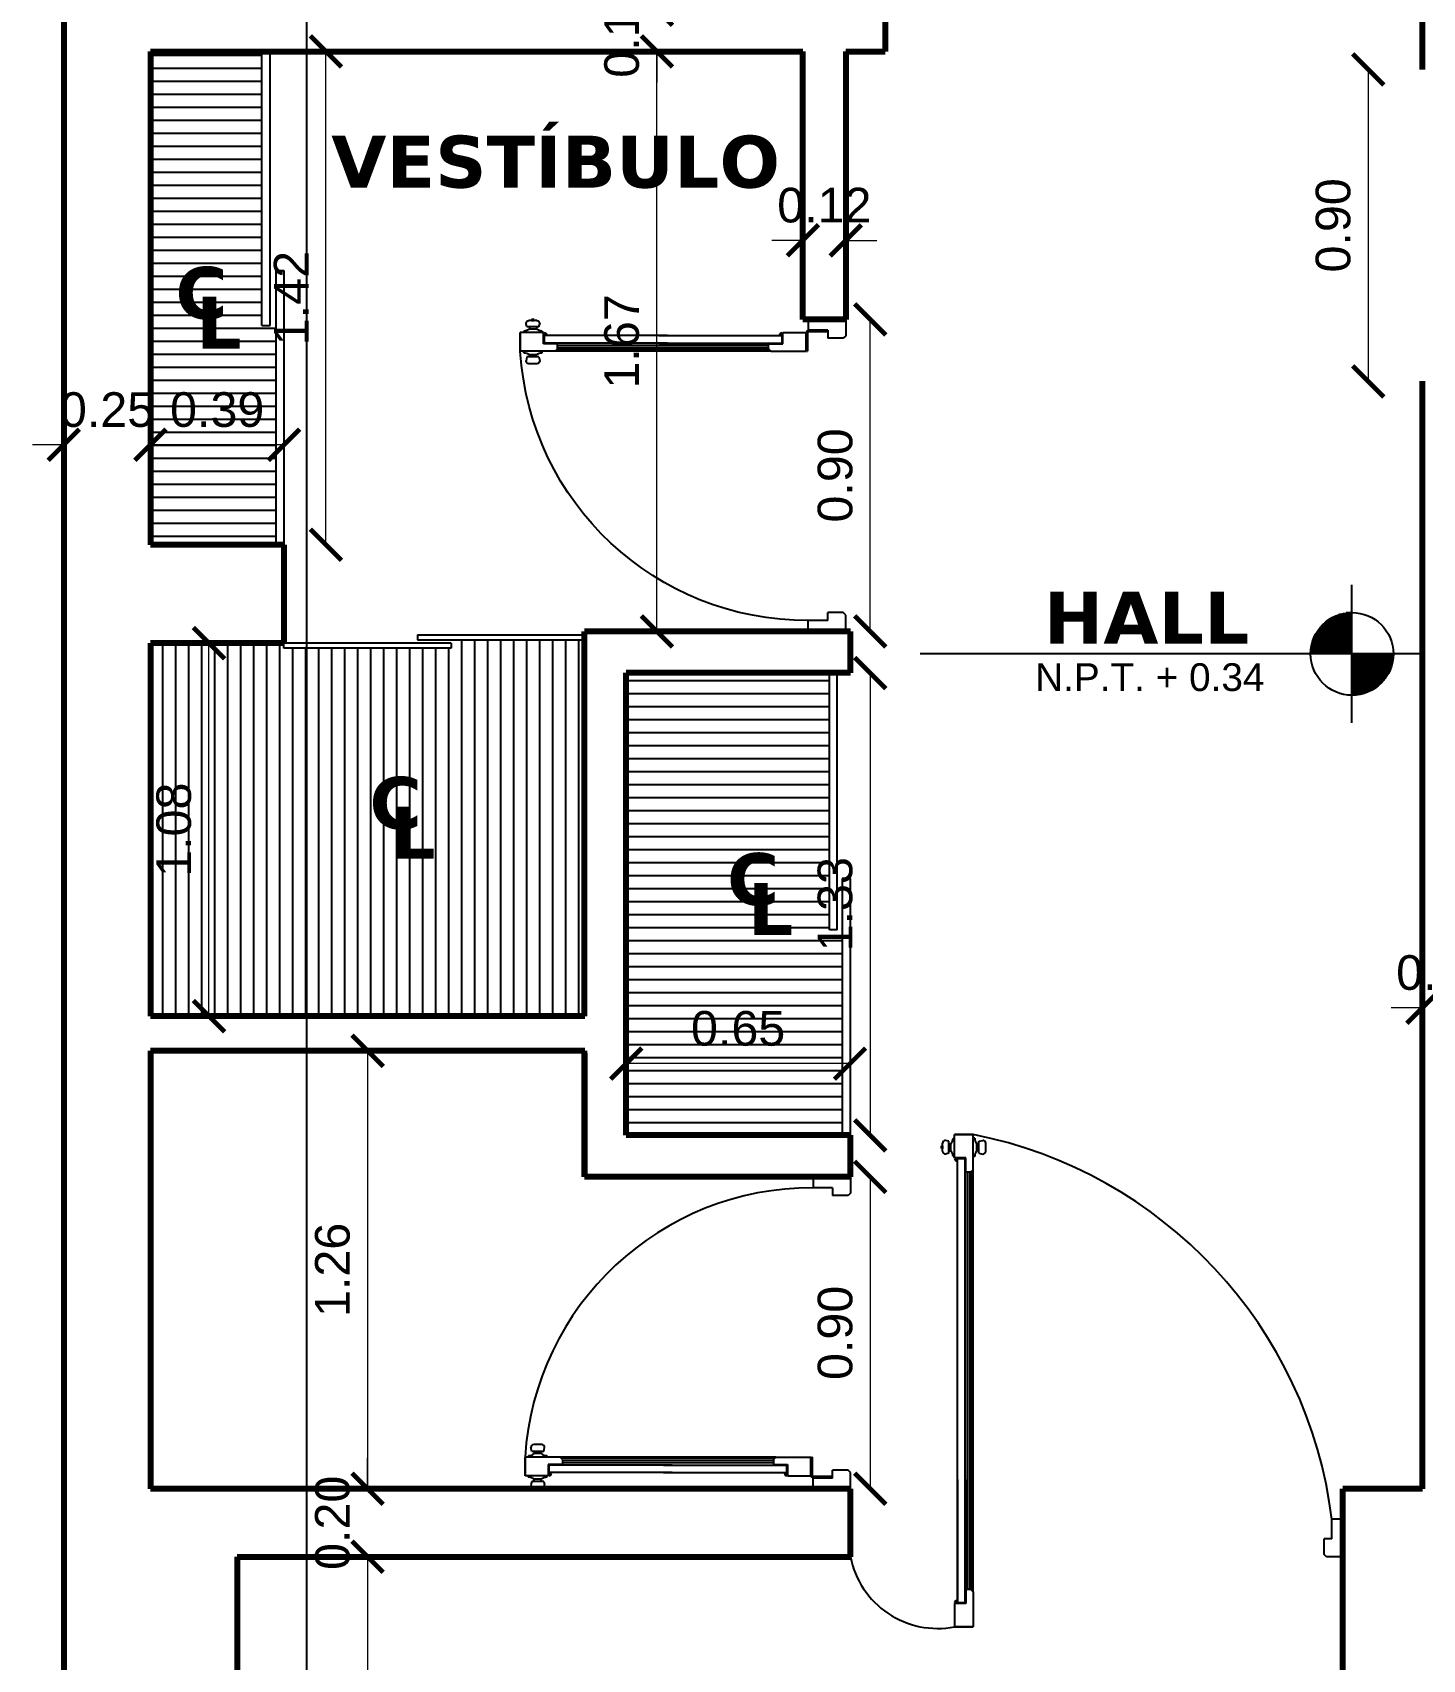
# Model space of a CAD drawing. Header units: inches. Extents: x 20.7 to 104.8, y 84.5 to 143.9.
# Drawn here: x 26.848 to 30.857, y 109.745 to 114.438 of the extents above; entities that cross this region are included whole.
import ezdxf

# ---------------------------------------------------------------- set-up
doc = ezdxf.new("R2010")
doc.units = ezdxf.units.IN
doc.header["$MEASUREMENT"] = 0
doc.linetypes.add('CONTINUA', pattern=[0])
for name, color, linetype in [('Baño', 2, 'Continuous'), ('Closet', 86, 'Continuous'), ('Cotas', 60, 'Continuous'), ('Linea de corte', 30, 'Continuous'), ('Niveles', 86, 'Continuous'), ('Puerta corrediza', 2, 'Continuous'), ('Puertas', 1, 'Continuous'), ('Texto', 98, 'Continuous')]:
    doc.layers.add(name, color=color, linetype=linetype)
doc.layers.add('Paredes', color=5, linetype='Continuous', lineweight=80)
doc.styles.get("Standard").update_dxf_attribs({"font": 'arial.ttf'})
doc.styles.add('style1', font='arial.ttf')
doc.dimstyles.new('Cotas', dxfattribs={"dimtxt": 0.1, "dimasz": 0.09, "dimexe": 0.2, "dimexo": 0.4, "dimgap": 0.05, "dimtad": 1, "dimzin": 0, "dimdsep": 46, "dimtxsty": 'Standard', "dimblk": 'ARCHTICK', "dimcen": 0.09, "dimse1": 1, "dimse2": 1, "dimclrd": 60, "dimclre": 256, "dimadec": 0, "dimazin": 0, "dimtfac": 1, "dimtix": 1, "dimtofl": 0, "dimtmove": 1, "dimatfit": 3, "dimfxl": 0, "dimtolj": 1, "dimtzin": 0, "dimlwd": 9, "dimarcsym": 0})

# ---------------------------------------------------------------- blocks, each defined once
blk = doc.blocks.new('letras')
at = {"layer": 'Texto', "char_height": 0.15, "attachment_point": 1}
for s, insert in [('{\\fVerdana|b1|i0|c0|p34;C}', (151.8318, 33.2662)), ('{\\fVerdana|b1|i0|c0|p34;L}', (151.892, 33.1799))]:
    blk.add_mtext(s, dxfattribs=dict(at, insert=insert))
blk = doc.blocks.new('ppuerta closet')
at = {"layer": 'Puerta corrediza'}
for p, q in [((149.0561, 30.1298), (149.0561, 30.1598)), ((150.0527, 30.1598), (149.0561, 30.1598)), ((149.8527, 30.2098), (150.8493, 30.2098)), ((149.8527, 30.1798), (149.8527, 30.2098)), ((149.8527, 30.1798), (150.8493, 30.1798)), ((150.0527, 30.1298), (150.0527, 30.1598)), ((150.8493, 30.2098), (150.8493, 30.1798)), ((150.0527, 30.1298), (149.0561, 30.1298))]:
    blk.add_line(p, q, dxfattribs=at)
blk = doc.blocks.new('puerta A')
at = {"layer": 'Puertas'}
for p, q in [((62.1946, 30.5494), (62.0866, 30.5494)), ((62.0866, 30.5494), (62.0866, 30.5181)), ((62.1428, 30.5181), (62.0866, 30.5181)), ((62.1428, 30.5181), (62.0866, 30.5181)), ((62.1428, 30.5181), (62.1428, 30.4954)), ((62.1428, 30.5181), (62.1428, 30.4954)), ((62.1946, 30.5494), (62.1946, 30.5022)), ((62.1946, 30.5494), (62.1946, 30.5022)), ((62.1877, 30.4954), (62.1428, 30.4954)), ((62.1877, 30.4954), (62.1428, 30.4954)), ((62.1946, 30.5022), (62.1877, 30.4954)), ((62.1946, 30.5022), (62.1877, 30.4954)), ((60.9767, 29.4834), (60.9767, 29.4294)), ((60.9767, 29.4294), (60.9767, 29.4834)), ((61.0779, 29.4834), (60.9767, 29.4834)), ((60.9767, 29.4834), (60.9767, 29.4294)), ((60.9767, 29.4294), (60.9767, 29.4834)), ((61.0779, 29.4834), (60.9767, 29.4834)), ((60.987, 29.4878), (60.987, 29.4834)), ((60.987, 29.4878), (60.987, 29.4834)), ((60.996, 29.4996), (60.9938, 29.5108)), ((60.996, 29.4996), (60.9938, 29.5108)), ((61.0306, 29.4996), (60.996, 29.4996)), ((61.0306, 29.4996), (60.996, 29.4996)), ((61.0247, 29.5196), (61.0019, 29.5196)), ((61.0247, 29.5196), (61.0019, 29.5196)), ((61.0031, 29.4996), (61.0031, 29.4936)), ((61.0031, 29.4996), (61.0031, 29.4936)), ((61.0235, 29.4936), (61.0031, 29.4936)), ((61.0235, 29.4936), (61.0031, 29.4936)), ((61.0235, 29.4996), (61.0235, 29.4936)), ((61.0235, 29.4996), (61.0235, 29.4936)), ((61.0306, 29.4996), (61.0328, 29.5108)), ((61.0306, 29.4996), (61.0328, 29.5108)), ((61.0396, 29.4878), (61.0396, 29.4834)), ((61.0396, 29.4878), (61.0396, 29.4834)), ((61.0847, 29.4766), (61.0779, 29.4834)), ((61.7, 29.4834), (61.0779, 29.4834)), ((61.0847, 29.4766), (61.0779, 29.4834)), ((62.2956, 29.4834), (61.0779, 29.4834)), ((62.2938, 29.4817), (61.0796, 29.4817)), ((62.2938, 29.4817), (61.0796, 29.4817)), ((62.2919, 29.4798), (61.0815, 29.4798)), ((62.2919, 29.4798), (61.0815, 29.4798)), ((62.2887, 29.4766), (62.2956, 29.4834)), ((62.2887, 29.4766), (62.2956, 29.4834)), ((62.2956, 29.4834), (62.3967, 29.4834)), ((62.2956, 29.4834), (62.3967, 29.4834)), ((62.3967, 29.4834), (62.3967, 29.4294)), ((62.3967, 29.4294), (62.3967, 29.4834)), ((62.3967, 29.4834), (62.3967, 29.4294)), ((62.3967, 29.4294), (62.3967, 29.4834)), ((61.0847, 29.4622), (61.0436, 29.4622)), ((61.0436, 29.4622), (61.0436, 29.4294)), ((61.0847, 29.4622), (61.0436, 29.4622)), ((61.0436, 29.4622), (61.0436, 29.4294)), ((61.0847, 29.4601), (61.0457, 29.4601)), ((61.0457, 29.4385), (61.0457, 29.4601)), ((61.0457, 29.4601), (61.0457, 29.4385)), ((61.0847, 29.4601), (61.0457, 29.4601)), ((61.0457, 29.4385), (61.0457, 29.4601)), ((61.0457, 29.4601), (61.0457, 29.4385)), ((62.3277, 29.4385), (61.0457, 29.4385)), ((62.3277, 29.4385), (61.0457, 29.4385)), ((62.3277, 29.4385), (61.0457, 29.4385)), ((62.3277, 29.4385), (61.0457, 29.4385)), ((61.0526, 29.4363), (61.0457, 29.4363)), ((61.0457, 29.4363), (61.0457, 29.4294)), ((61.0526, 29.4363), (61.0457, 29.4363)), ((61.0457, 29.4363), (61.0457, 29.4294)), ((61.0847, 29.4766), (61.0847, 29.4622)), ((61.0847, 29.4766), (61.0847, 29.4622)), ((62.2887, 29.4734), (61.0847, 29.4734)), ((62.2887, 29.4734), (61.0847, 29.4734)), ((62.2887, 29.4671), (61.0847, 29.4671)), ((62.2887, 29.4671), (61.0847, 29.4671)), ((61.0847, 29.4601), (61.0856, 29.4592)), ((61.0847, 29.4601), (61.0856, 29.4592)), ((61.0864, 29.4601), (61.0856, 29.4592)), ((61.0864, 29.4601), (61.0856, 29.4592)), ((62.3299, 29.4601), (61.0864, 29.4601)), ((62.3299, 29.4601), (61.0864, 29.4601)), ((62.3299, 29.4601), (61.0864, 29.4601)), ((62.3299, 29.4601), (61.0864, 29.4601)), ((61.9718, 29.4601), (62.287, 29.4601)), ((61.9718, 29.4601), (62.287, 29.4601)), ((61.9718, 29.4385), (62.3277, 29.4385)), ((61.9718, 29.4385), (62.3277, 29.4385)), ((61.9972, 29.4601), (62.287, 29.4601)), ((61.9972, 29.4601), (62.287, 29.4601)), ((61.9972, 29.4385), (62.3277, 29.4385)), ((61.9972, 29.4385), (62.3277, 29.4385)), ((62.287, 29.4601), (62.2879, 29.4592)), ((62.287, 29.4601), (62.2879, 29.4592)), ((62.2887, 29.4601), (62.2879, 29.4592)), ((62.2887, 29.4601), (62.2879, 29.4592)), ((62.2887, 29.4766), (62.2887, 29.4622)), ((62.2887, 29.4766), (62.2887, 29.4622)), ((62.2887, 29.4622), (62.3299, 29.4622)), ((62.2887, 29.4622), (62.3299, 29.4622)), ((62.2887, 29.4601), (62.3277, 29.4601)), ((62.2887, 29.4601), (62.3277, 29.4601)), ((62.3208, 29.4363), (62.3277, 29.4363)), ((62.3208, 29.4363), (62.3277, 29.4363)), ((62.3277, 29.4385), (62.3277, 29.4601)), ((62.3277, 29.4601), (62.3277, 29.4385)), ((62.3277, 29.4385), (62.3277, 29.4601)), ((62.3277, 29.4601), (62.3277, 29.4385)), ((62.3277, 29.4363), (62.3277, 29.4294)), ((62.3277, 29.4363), (62.3277, 29.4294)), ((62.3299, 29.4622), (62.3299, 29.4294)), ((62.3299, 29.4622), (62.3299, 29.4294)), ((61.0436, 29.4294), (60.9767, 29.4294)), ((61.0436, 29.4294), (60.9767, 29.4294)), ((60.987, 29.4251), (60.987, 29.4294)), ((60.987, 29.4251), (60.987, 29.4294)), ((60.996, 29.4132), (60.9938, 29.4039)), ((60.996, 29.4132), (60.9938, 29.4039)), ((61.0306, 29.4132), (60.996, 29.4132)), ((61.0306, 29.4132), (60.996, 29.4132)), ((61.0247, 29.3951), (61.0019, 29.3951)), ((61.0247, 29.3951), (61.0019, 29.3951)), ((61.0235, 29.4193), (61.0031, 29.4193)), ((61.0031, 29.4132), (61.0031, 29.4193)), ((61.0235, 29.4193), (61.0031, 29.4193)), ((61.0031, 29.4132), (61.0031, 29.4193)), ((61.0096, 29.3951), (61.017, 29.3951)), ((61.0096, 29.3922), (61.0096, 29.3951)), ((61.0096, 29.3951), (61.017, 29.3951)), ((61.0096, 29.3922), (61.0096, 29.3951)), ((61.017, 29.3922), (61.0096, 29.3922)), ((61.017, 29.3951), (61.017, 29.3922)), ((61.017, 29.3951), (61.017, 29.3922)), ((61.0235, 29.4132), (61.0235, 29.4193)), ((61.0235, 29.4132), (61.0235, 29.4193)), ((61.0306, 29.4132), (61.0328, 29.4039)), ((61.0306, 29.4132), (61.0328, 29.4039)), ((61.0396, 29.4251), (61.0396, 29.4294)), ((61.0396, 29.4251), (61.0396, 29.4294)), ((62.3299, 29.4294), (62.3967, 29.4294)), ((62.3299, 29.4294), (62.3967, 29.4294))]:
    blk.add_line(p, q, dxfattribs=at)
for centre, radius, start, end in [((62.2459, 29.2346), 1.2933, 97.0734, 168.9048), ((62.1458, 29.3804), 0.2557, 281.0095, 11.0563)]:
    blk.add_arc(centre, radius, start, end, dxfattribs=at)
for centre, major_axis, start_param, end_param in [((60.9869, 29.5135), (0.0182, 0.0182), 3.92874, 4.610566), ((60.9869, 29.5135), (0.0182, 0.0182), 3.92874, 4.610566), ((61.0019, 29.5115), (0.00575, 0.00575), 0.785398, 2.437801), ((61.0019, 29.5115), (0.00575, 0.00575), 0.785398, 2.437801), ((61.0397, 29.5135), (-0.0182, 0.0182), 1.672619, 2.354446), ((61.0397, 29.5135), (-0.0182, 0.0182), 1.672619, 2.354446), ((61.0247, 29.5115), (-0.00575, 0.00575), 3.845384, 5.497787), ((61.0247, 29.5115), (-0.00575, 0.00575), 3.845384, 5.497787), ((61.0457, 29.4363), (-0.00485, 0.00485), 2.356194, 3.926991), ((61.0457, 29.4363), (-0.00485, 0.00485), 2.356194, 3.926991), ((62.3277, 29.4363), (0.00485, 0.00485), 2.356194, 3.926991), ((62.3277, 29.4363), (0.00485, 0.00485), 2.356194, 3.926991), ((60.9869, 29.3994), (-0.0182, 0.0182), -1.468973, -0.787147), ((60.9869, 29.3994), (-0.0182, 0.0182), -1.468973, -0.787147), ((61.0019, 29.4033), (-0.00575, 0.00575), 0.703791, 2.356194), ((61.0019, 29.4033), (-0.00575, 0.00575), 0.703791, 2.356194), ((61.0397, 29.3994), (0.0182, 0.0182), 0.787147, 1.468973), ((61.0397, 29.3994), (0.0182, 0.0182), 0.787147, 1.468973), ((61.0247, 29.4033), (0.00575, 0.00575), 3.926991, 5.579394), ((61.0247, 29.4033), (0.00575, 0.00575), 3.926991, 5.579394)]:
    blk.add_ellipse(centre, major_axis=major_axis, ratio=1, start_param=start_param, end_param=end_param, dxfattribs=at)
blk = doc.blocks.new('Nivel2')
at = {"layer": 'Niveles'}
for p, q in [((46.512, 32.297), (46.512, 32.6947)), ((46.4235, 32.5759), (46.4235, 32.4959)), ((46.512, 32.5792), (46.4267, 32.5792)), ((46.4284, 32.581), (46.4284, 32.4959)), ((46.512, 32.5842), (46.4318, 32.5842)), ((46.4334, 32.5856), (46.4334, 32.4959)), ((46.512, 32.5892), (46.4377, 32.5892)), ((46.4384, 32.5898), (46.4384, 32.4959)), ((46.4434, 32.5935), (46.4434, 32.4959)), ((46.512, 32.5942), (46.4444, 32.5942)), ((46.4483, 32.5968), (46.4483, 32.4959)), ((46.512, 32.5991), (46.4522, 32.5991)), ((46.4533, 32.5997), (46.4533, 32.4959)), ((46.4583, 32.6024), (46.4583, 32.4959)), ((46.512, 32.6041), (46.4618, 32.6041)), ((46.4632, 32.6048), (46.4632, 32.4959)), ((46.4682, 32.6069), (46.4682, 32.4959)), ((46.4732, 32.6087), (46.4732, 32.4959)), ((46.512, 32.6091), (46.4743, 32.6091)), ((46.4782, 32.6103), (46.4782, 32.4959)), ((46.4831, 32.6116), (46.4831, 32.4959)), ((46.4881, 32.6128), (46.4881, 32.4959)), ((46.4931, 32.6137), (46.4931, 32.4959)), ((46.512, 32.614), (46.4955, 32.614)), ((46.498, 32.6144), (46.498, 32.4959)), ((46.503, 32.6148), (46.503, 32.4959)), ((46.508, 32.6151), (46.508, 32.4959)), ((46.512, 32.5295), (46.3975, 32.5295)), ((46.3986, 32.533), (46.3986, 32.4959)), ((46.512, 32.5345), (46.3991, 32.5345)), ((46.512, 32.5395), (46.4009, 32.5395)), ((46.512, 32.5444), (46.403, 32.5444)), ((46.4036, 32.5457), (46.4036, 32.4959)), ((46.512, 32.5494), (46.4054, 32.5494)), ((46.512, 32.5544), (46.408, 32.5544)), ((46.4086, 32.5553), (46.4086, 32.4959)), ((46.512, 32.5594), (46.411, 32.5594)), ((46.4135, 32.5632), (46.4135, 32.4959)), ((46.512, 32.5643), (46.4143, 32.5643)), ((46.512, 32.5693), (46.418, 32.5693)), ((46.4185, 32.57), (46.4185, 32.4959)), ((46.512, 32.5743), (46.4221, 32.5743)), ((46.7232, 32.4959), (45.2662, 32.4959)), ((46.512, 32.4997), (46.3928, 32.4997)), ((46.512, 32.5047), (46.393, 32.5047)), ((46.512, 32.5096), (46.3935, 32.5096)), ((46.3936, 32.5109), (46.3936, 32.4959)), ((46.512, 32.5146), (46.3942, 32.5146)), ((46.512, 32.5196), (46.3951, 32.5196)), ((46.512, 32.5246), (46.3962, 32.5246)), ((46.6313, 32.4947), (46.512, 32.4947)), ((46.6312, 32.4898), (46.512, 32.4898)), ((46.6308, 32.4848), (46.512, 32.4848)), ((46.513, 32.4959), (46.513, 32.3766)), ((46.5179, 32.4959), (46.5179, 32.3767)), ((46.5229, 32.4959), (46.5229, 32.3771)), ((46.5279, 32.4959), (46.5279, 32.3776)), ((46.5328, 32.4959), (46.5328, 32.3784)), ((46.5378, 32.4959), (46.5378, 32.3794)), ((46.5428, 32.4959), (46.5428, 32.3806)), ((46.5478, 32.4959), (46.5478, 32.382)), ((46.5527, 32.4959), (46.5527, 32.3837)), ((46.5577, 32.4959), (46.5577, 32.3857)), ((46.5627, 32.4959), (46.5627, 32.3878)), ((46.5676, 32.4959), (46.5676, 32.3903)), ((46.5726, 32.4959), (46.5726, 32.3931)), ((46.5776, 32.4959), (46.5776, 32.3962)), ((46.5826, 32.4959), (46.5826, 32.3996)), ((46.5875, 32.4959), (46.5875, 32.4035)), ((46.5925, 32.4959), (46.5925, 32.4078)), ((46.5975, 32.4959), (46.5975, 32.4126)), ((46.6024, 32.4959), (46.6024, 32.418)), ((46.6074, 32.4959), (46.6074, 32.4242)), ((46.6124, 32.4959), (46.6124, 32.4314)), ((46.6174, 32.4959), (46.6174, 32.4399)), ((46.6223, 32.4959), (46.6223, 32.4504)), ((46.6273, 32.4959), (46.6273, 32.4651)), ((46.6302, 32.4798), (46.512, 32.4798)), ((46.6295, 32.4748), (46.512, 32.4748)), ((46.6285, 32.4699), (46.512, 32.4699)), ((46.6272, 32.4649), (46.512, 32.4649)), ((46.6258, 32.4599), (46.512, 32.4599)), ((46.6241, 32.455), (46.512, 32.455)), ((46.6222, 32.45), (46.512, 32.45)), ((46.6199, 32.445), (46.512, 32.445)), ((46.6175, 32.44), (46.512, 32.44)), ((46.6147, 32.4351), (46.512, 32.4351)), ((46.6116, 32.4301), (46.512, 32.4301)), ((46.6081, 32.4251), (46.512, 32.4251)), ((46.6042, 32.4202), (46.512, 32.4202)), ((46.5999, 32.4152), (46.512, 32.4152)), ((46.5951, 32.4102), (46.512, 32.4102)), ((46.5896, 32.4052), (46.512, 32.4052)), ((46.5834, 32.4003), (46.512, 32.4003)), ((46.5762, 32.3953), (46.512, 32.3953)), ((46.5677, 32.3903), (46.512, 32.3903)), ((46.557, 32.3854), (46.512, 32.3854)), ((46.542, 32.3804), (46.512, 32.3804))]:
    blk.add_line(p, q, dxfattribs=at)
blk.add_circle((46.512, 32.4959), 0.1193, dxfattribs=at)
blk = doc.blocks.new('puerta2')
at = {"layer": 'Puertas'}
for p, q in [((150.3377, 38.7222), (150.3377, 38.6142)), ((150.3377, 38.7222), (150.3848, 38.7222)), ((150.3377, 38.7222), (150.3377, 38.6142)), ((150.3377, 38.7222), (150.3848, 38.7222)), ((150.3848, 38.7222), (150.3917, 38.7154)), ((150.3848, 38.7222), (150.3917, 38.7154)), ((150.3917, 38.7154), (150.3917, 38.6704)), ((150.3917, 38.7154), (150.3917, 38.6704)), ((151.1906, 38.7222), (151.1837, 38.7154)), ((151.1906, 38.7222), (151.1837, 38.7154)), ((151.1837, 38.7154), (151.1837, 38.6704)), ((151.1837, 38.7154), (151.1837, 38.6704)), ((151.2377, 38.7222), (151.1906, 38.7222)), ((151.2377, 38.7222), (151.1906, 38.7222)), ((151.2377, 38.7222), (151.2377, 38.6142)), ((151.2377, 38.7222), (151.2377, 38.6142)), ((150.369, 38.6704), (150.369, 38.6142)), ((150.369, 38.6704), (150.3917, 38.6704)), ((150.369, 38.6704), (150.369, 38.6142)), ((150.369, 38.6704), (150.3917, 38.6704)), ((150.3712, 38.6682), (150.3712, 38.6142)), ((150.3733, 38.6682), (150.3712, 38.6682)), ((150.3712, 38.6682), (150.3712, 38.6142)), ((150.3733, 38.6682), (150.3712, 38.6682)), ((150.3733, 38.6682), (150.3733, 38.6142)), ((150.3733, 38.6682), (150.3733, 38.6142)), ((151.2064, 38.6704), (151.1837, 38.6704)), ((151.2064, 38.6704), (151.1837, 38.6704)), ((151.2064, 38.6704), (151.2064, 38.6142)), ((151.2064, 38.6704), (151.2064, 38.6142)), ((150.3377, 38.6142), (150.369, 38.6142)), ((150.3377, 38.6142), (150.369, 38.6142)), ((150.3712, 38.6142), (150.3733, 38.6142)), ((150.3712, 38.6142), (150.3733, 38.6142)), ((150.3755, 38.6121), (150.3755, 38.6099)), ((150.3755, 38.6121), (150.4295, 38.6121)), ((150.3755, 38.6121), (150.3755, 38.6099)), ((150.3755, 38.6121), (150.4295, 38.6121)), ((150.4295, 38.6099), (150.3755, 38.6099)), ((150.4295, 38.6099), (150.3755, 38.6099)), ((150.3755, 38.5409), (150.3755, 38.6078)), ((150.4295, 38.6078), (150.3755, 38.6078)), ((150.3755, 38.6078), (150.4295, 38.6078)), ((150.3755, 38.5409), (150.3755, 38.6078)), ((150.4295, 38.6078), (150.3755, 38.6078)), ((150.3755, 38.6078), (150.4295, 38.6078)), ((150.4295, 38.6099), (150.4295, 38.6121)), ((150.4295, 38.6099), (150.4295, 38.6121)), ((150.4295, 38.5066), (150.4295, 38.6078)), ((150.4295, 38.5066), (150.4295, 38.6078)), ((151.2377, 38.6142), (151.2064, 38.6142)), ((151.2377, 38.6142), (151.2064, 38.6142)), ((150.4083, 38.5409), (150.3755, 38.5409)), ((150.4083, 38.5409), (150.3755, 38.5409)), ((150.3824, 38.5387), (150.3755, 38.5387)), ((150.3824, 38.5387), (150.3755, 38.5387)), ((150.3824, 38.5319), (150.3824, 38.5387)), ((150.3824, 38.5319), (150.3824, 38.5387)), ((150.3845, 38.1829), (150.3845, 38.5387)), ((150.3845, 38.2082), (150.3845, 38.5387)), ((150.3845, 38.5387), (150.4061, 38.5387)), ((150.4061, 38.5387), (150.3845, 38.5387)), ((150.3845, 38.1829), (150.3845, 38.5387)), ((150.3845, 38.2082), (150.3845, 38.5387)), ((150.3845, 38.5387), (150.4061, 38.5387)), ((150.4061, 38.5387), (150.3845, 38.5387)), ((150.4061, 38.4998), (150.4061, 38.5387)), ((150.4061, 38.4998), (150.4061, 38.5387)), ((150.4083, 38.4998), (150.4083, 38.5409)), ((150.4083, 38.4998), (150.4083, 38.5409)), ((150.4061, 38.4998), (150.4053, 38.4989)), ((150.4061, 38.4998), (150.4053, 38.4989)), ((150.4061, 38.498), (150.4053, 38.4989)), ((150.4061, 38.498), (150.4053, 38.4989)), ((150.4061, 38.1829), (150.4061, 38.498)), ((150.4061, 38.2082), (150.4061, 38.498)), ((150.4061, 38.1829), (150.4061, 38.498)), ((150.4061, 38.2082), (150.4061, 38.498)), ((150.4226, 38.4998), (150.4083, 38.4998)), ((150.4226, 38.4998), (150.4083, 38.4998)), ((150.4131, 38.4998), (150.4131, 37.8913)), ((150.4131, 38.4998), (150.4131, 37.8913)), ((150.4195, 38.4998), (150.4195, 37.8913)), ((150.4195, 38.4998), (150.4195, 37.8913)), ((150.4226, 38.4998), (150.4295, 38.5066)), ((150.4226, 38.4998), (150.4295, 38.5066)), ((150.4259, 38.503), (150.4259, 37.8881)), ((150.4259, 38.503), (150.4259, 37.8881)), ((150.4277, 38.5048), (150.4277, 37.8863)), ((150.4277, 38.5048), (150.4277, 37.8863)), ((150.4295, 38.5066), (150.4295, 37.8845)), ((150.4295, 38.5066), (150.4295, 37.8845)), ((150.3845, 38.2082), (150.3845, 37.8523)), ((150.3845, 38.2082), (150.3845, 37.8523)), ((150.4061, 38.2082), (150.4061, 37.893)), ((150.4061, 38.2082), (150.4061, 37.893)), ((150.3845, 38.1829), (150.3845, 37.8523)), ((150.3845, 38.1829), (150.3845, 37.8523)), ((150.4061, 38.1829), (150.4061, 37.893)), ((150.4061, 38.1829), (150.4061, 37.893)), ((150.4061, 37.893), (150.4053, 37.8922)), ((150.4061, 37.893), (150.4053, 37.8922)), ((150.4061, 37.8913), (150.4053, 37.8922)), ((150.4061, 37.8913), (150.4053, 37.8922)), ((150.4061, 37.8913), (150.4061, 37.8523)), ((150.4061, 37.8913), (150.4061, 37.8523)), ((150.4083, 37.8913), (150.4083, 37.8502)), ((150.4226, 37.8913), (150.4083, 37.8913)), ((150.4083, 37.8913), (150.4083, 37.8502)), ((150.4226, 37.8913), (150.4083, 37.8913)), ((150.4226, 37.8913), (150.4295, 37.8845)), ((150.4226, 37.8913), (150.4295, 37.8845)), ((150.4295, 37.8845), (150.4295, 37.7833)), ((150.4295, 37.8845), (150.4295, 37.7833)), ((150.3593, 37.8372), (150.35, 37.8395)), ((150.3593, 37.8372), (150.35, 37.8395)), ((150.3593, 37.8372), (150.3593, 37.8027)), ((150.3593, 37.8372), (150.3593, 37.8027)), ((150.3711, 37.8462), (150.3755, 37.8462)), ((150.3711, 37.8462), (150.3755, 37.8462)), ((150.3824, 37.8523), (150.3755, 37.8523)), ((150.3824, 37.8523), (150.3755, 37.8523)), ((150.4083, 37.8502), (150.3755, 37.8502)), ((150.3755, 37.8502), (150.3755, 37.7833)), ((150.4083, 37.8502), (150.3755, 37.8502)), ((150.3755, 37.8502), (150.3755, 37.7833)), ((150.3824, 37.8592), (150.3824, 37.8523)), ((150.3824, 37.8592), (150.3824, 37.8523)), ((150.3845, 37.8523), (150.4061, 37.8523)), ((150.4061, 37.8523), (150.3845, 37.8523)), ((150.3845, 37.8523), (150.4061, 37.8523)), ((150.4061, 37.8523), (150.3845, 37.8523)), ((150.4339, 37.8462), (150.4295, 37.8462)), ((150.4339, 37.8462), (150.4295, 37.8462)), ((150.4457, 37.8372), (150.4569, 37.8395)), ((150.4457, 37.8372), (150.4569, 37.8395)), ((150.4457, 37.8372), (150.4457, 37.8027)), ((150.4457, 37.8372), (150.4457, 37.8027)), ((150.3412, 37.8236), (150.3382, 37.8236)), ((150.3382, 37.8236), (150.3382, 37.8162)), ((150.3412, 37.8236), (150.3382, 37.8236)), ((150.3382, 37.8236), (150.3382, 37.8162)), ((150.3382, 37.8162), (150.3412, 37.8162)), ((150.3382, 37.8162), (150.3412, 37.8162)), ((150.3412, 37.8313), (150.3412, 37.8085)), ((150.3412, 37.8313), (150.3412, 37.8085)), ((150.3412, 37.8162), (150.3412, 37.8236)), ((150.3412, 37.8162), (150.3412, 37.8236)), ((150.3593, 37.8027), (150.35, 37.8004)), ((150.3593, 37.8027), (150.35, 37.8004)), ((150.3593, 37.8301), (150.3654, 37.8301)), ((150.3593, 37.8301), (150.3654, 37.8301)), ((150.3593, 37.8098), (150.3654, 37.8098)), ((150.3593, 37.8098), (150.3654, 37.8098)), ((150.3654, 37.8301), (150.3654, 37.8098)), ((150.3654, 37.8301), (150.3654, 37.8098)), ((150.3711, 37.7936), (150.3755, 37.7936)), ((150.3711, 37.7936), (150.3755, 37.7936)), ((150.4339, 37.7936), (150.4295, 37.7936)), ((150.4339, 37.7936), (150.4295, 37.7936)), ((150.4457, 37.8301), (150.4396, 37.8301)), ((150.4396, 37.8301), (150.4396, 37.8098)), ((150.4457, 37.8301), (150.4396, 37.8301)), ((150.4396, 37.8301), (150.4396, 37.8098)), ((150.4457, 37.8098), (150.4396, 37.8098)), ((150.4457, 37.8098), (150.4396, 37.8098)), ((150.4457, 37.8027), (150.4569, 37.8004)), ((150.4457, 37.8027), (150.4569, 37.8004)), ((150.4657, 37.8313), (150.4657, 37.8085)), ((150.4657, 37.8313), (150.4657, 37.8085)), ((150.4295, 37.7833), (150.3755, 37.7833)), ((150.3755, 37.7833), (150.4295, 37.7833)), ((150.4295, 37.7833), (150.3755, 37.7833)), ((150.3755, 37.7833), (150.4295, 37.7833))]:
    blk.add_line(p, q, dxfattribs=at)
at = {"layer": 'Puertas', "extrusion": (0, 0, -1)}
for centre, major_axis, start_param, end_param in [((150.3733, 38.6121), (0.00153, 0.00153), -1.570796, 4.712389), ((150.3733, 38.6121), (0.00153, 0.00153), -1.570796, 4.712389), ((150.3769, 38.6111), (-0.5865, 0.5865), 2.35245, 3.863557), ((150.3824, 38.5387), (0.00485, 0.00485), 2.356194, 3.926991), ((150.3824, 38.5387), (0.00485, 0.00485), 2.356194, 3.926991), ((150.3493, 37.8313), (0.00575, 0.00575), 3.926991, 5.579394), ((150.3493, 37.8313), (0.00575, 0.00575), 3.926991, 5.579394), ((150.3455, 37.8463), (-0.0182, 0.0182), 2.357943, 3.03977), ((150.3455, 37.8463), (-0.0182, 0.0182), 2.357943, 3.03977), ((150.3824, 37.8523), (-0.00485, 0.00485), 5.497787, 7.068583), ((150.3824, 37.8523), (-0.00485, 0.00485), 5.497787, 7.068583), ((150.4595, 37.8463), (-0.0182, 0.0182), 4.814212, 5.496038), ((150.4595, 37.8463), (-0.0182, 0.0182), 4.814212, 5.496038), ((150.4575, 37.8313), (-0.00575, 0.00575), 0.703791, 2.356194), ((150.4575, 37.8313), (-0.00575, 0.00575), 0.703791, 2.356194), ((150.3493, 37.8085), (-0.00575, 0.00575), 3.845384, 5.497787), ((150.3493, 37.8085), (-0.00575, 0.00575), 3.845384, 5.497787), ((150.3455, 37.7936), (-0.0182, 0.0182), 1.672619, 2.354446), ((150.3455, 37.7936), (-0.0182, 0.0182), 1.672619, 2.354446), ((150.4595, 37.7936), (-0.0182, 0.0182), 5.499536, 6.181362), ((150.4595, 37.7936), (-0.0182, 0.0182), 5.499536, 6.181362), ((150.4575, 37.8085), (-0.00575, 0.00575), 2.356194, 4.008598), ((150.4575, 37.8085), (-0.00575, 0.00575), 2.356194, 4.008598)]:
    blk.add_ellipse(centre, major_axis=major_axis, ratio=1, start_param=start_param, end_param=end_param, dxfattribs=at)
blk = doc.blocks.new('_ArchTick')
at = {"color": 0, "linetype": 'ByBlock', "const_width": 0.15}
blk.add_lwpolyline([(-0.5, -0.5), (0.5, 0.5)], dxfattribs=at)
blk = doc.blocks.new('*D256')
at = {"layer": 'Cotas', "color": 60, "linetype": 'CONTINUA', "lineweight": 9, "transparency": 16777216}
blk.add_line((29.2644, 111.1369), (29.2644, 110.2369), dxfattribs=at)
at = {"layer": 'Defpoints', "color": 0, "transparency": 16777216}
for p in [(29.2644, 111.1369), (29.2644, 110.2369), (29.2644, 110.2369)]:
    blk.add_point(p, dxfattribs=at)
at = {"layer": 'Cotas', "color": 60, "lineweight": 9, "transparency": 16777216, "xscale": 0.09, "yscale": 0.09, "zscale": 0.09}
for p, rotation in [((29.2644, 111.1369), 90), ((29.2644, 110.2369), 270)]:
    blk.add_blockref('_ArchTick', p, dxfattribs=dict(at, rotation=rotation))
at = {"layer": 'Cotas', "color": 0, "transparency": 16777216, "insert": (29.1634, 110.6869), "char_height": 0.1, "attachment_point": 5, "rotation": 90}
blk.add_mtext('\\A1;0.90', dxfattribs=at)
blk = doc.blocks.new('*D257')
at = {"layer": 'Cotas', "color": 60, "linetype": 'CONTINUA', "lineweight": 9, "transparency": 16777216}
blk.add_line((29.2644, 112.5908), (29.2644, 111.2569), dxfattribs=at)
at = {"layer": 'Defpoints', "color": 0, "transparency": 16777216}
for p in [(29.2644, 112.5908), (29.2644, 111.2569), (29.2644, 111.2569)]:
    blk.add_point(p, dxfattribs=at)
at = {"layer": 'Cotas', "color": 60, "lineweight": 9, "transparency": 16777216, "xscale": 0.09, "yscale": 0.09, "zscale": 0.09}
for p, rotation in [((29.2644, 112.5908), 90), ((29.2644, 111.2569), 270)]:
    blk.add_blockref('_ArchTick', p, dxfattribs=dict(at, rotation=rotation))
at = {"layer": 'Cotas', "color": 0, "transparency": 16777216, "insert": (29.1633, 111.9238), "char_height": 0.1, "attachment_point": 5, "rotation": 90}
blk.add_mtext('\\A1;1.33', dxfattribs=at)
blk = doc.blocks.new('*D377')
at = {"layer": 'Cotas', "color": 60, "linetype": 'CONTINUA', "lineweight": 9, "transparency": 16777216}
blk.add_line((28.6488, 112.7108), (28.6488, 114.384), dxfattribs=at)
at = {"layer": 'Defpoints', "color": 0, "transparency": 16777216}
for p in [(28.6488, 114.384), (28.6488, 114.384), (28.6488, 112.7108)]:
    blk.add_point(p, dxfattribs=at)
at = {"layer": 'Cotas', "color": 60, "lineweight": 9, "transparency": 16777216, "xscale": 0.09, "yscale": 0.09, "zscale": 0.09}
for p, rotation in [((28.6488, 114.384), 90), ((28.6488, 112.7108), 270)]:
    blk.add_blockref('_ArchTick', p, dxfattribs=dict(at, rotation=rotation))
at = {"layer": 'Cotas', "color": 0, "transparency": 16777216, "insert": (28.5477, 113.5474), "char_height": 0.1, "attachment_point": 5, "rotation": 90}
blk.add_mtext('\\A1;1.67', dxfattribs=at)
blk = doc.blocks.new('*D258')
at = {"layer": 'Cotas', "color": 60, "linetype": 'CONTINUA', "lineweight": 9, "transparency": 16777216}
blk.add_line((30.7011, 114.3322), (30.7011, 113.4322), dxfattribs=at)
at = {"layer": 'Defpoints', "color": 0, "transparency": 16777216}
for p in [(30.7011, 114.3322), (30.7011, 113.4322), (30.7011, 113.4322)]:
    blk.add_point(p, dxfattribs=at)
at = {"layer": 'Cotas', "color": 60, "lineweight": 9, "transparency": 16777216, "xscale": 0.09, "yscale": 0.09, "zscale": 0.09}
for p, rotation in [((30.7011, 114.3322), 90), ((30.7011, 113.4322), 270)]:
    blk.add_blockref('_ArchTick', p, dxfattribs=dict(at, rotation=rotation))
at = {"layer": 'Cotas', "color": 0, "transparency": 16777216, "insert": (30.6, 113.8822), "char_height": 0.1, "attachment_point": 5, "rotation": 90}
blk.add_mtext('\\A1;0.90', dxfattribs=at)
blk = doc.blocks.new('*D275')
at = {"layer": 'Cotas', "color": 60, "linetype": 'CONTINUA', "lineweight": 9, "transparency": 16777216}
blk.add_line((29.206, 111.4637), (28.5604, 111.4637), dxfattribs=at)
at = {"layer": 'Defpoints', "color": 0, "transparency": 16777216}
for p in [(28.5604, 111.4637), (28.5604, 111.4637), (29.206, 111.4637)]:
    blk.add_point(p, dxfattribs=at)
at = {"layer": 'Cotas', "color": 60, "lineweight": 9, "transparency": 16777216, "xscale": 0.09, "yscale": 0.09, "zscale": 0.09, "rotation": 180}
blk.add_blockref('_ArchTick', (28.5604, 111.4637), dxfattribs=at)
at = {"layer": 'Cotas', "color": 60, "lineweight": 9, "transparency": 16777216, "xscale": 0.09, "yscale": 0.09, "zscale": 0.09}
blk.add_blockref('_ArchTick', (29.206, 111.4637), dxfattribs=at)
at = {"layer": 'Cotas', "color": 0, "transparency": 16777216, "insert": (28.8832, 111.5648), "char_height": 0.1, "attachment_point": 5}
blk.add_mtext('\\A1;0.65', dxfattribs=at)
blk = doc.blocks.new('*D395')
at = {"layer": 'Cotas', "color": 60, "linetype": 'CONTINUA', "lineweight": 9, "transparency": 16777216}
blk.add_line((27.3567, 111.6005), (27.3567, 112.6767), dxfattribs=at)
at = {"layer": 'Defpoints', "color": 0, "transparency": 16777216}
for p in [(27.3567, 112.6767), (27.3567, 112.6767), (27.3567, 111.6005)]:
    blk.add_point(p, dxfattribs=at)
at = {"layer": 'Cotas', "color": 60, "lineweight": 9, "transparency": 16777216, "xscale": 0.09, "yscale": 0.09, "zscale": 0.09}
for p, rotation in [((27.3567, 112.6767), 90), ((27.3567, 111.6005), 270)]:
    blk.add_blockref('_ArchTick', p, dxfattribs=dict(at, rotation=rotation))
at = {"layer": 'Cotas', "color": 0, "transparency": 16777216, "insert": (27.2556, 112.1386), "char_height": 0.1, "attachment_point": 5, "rotation": 90}
blk.add_mtext('\\A1;1.08', dxfattribs=at)
blk = doc.blocks.new('*D276')
at = {"layer": 'Cotas', "color": 60, "linetype": 'CONTINUA', "lineweight": 9, "transparency": 16777216}
blk.add_line((27.6941, 112.9608), (27.6941, 114.384), dxfattribs=at)
at = {"layer": 'Defpoints', "color": 0, "transparency": 16777216}
for p in [(27.6941, 114.384), (27.6941, 114.384), (27.6941, 112.9608)]:
    blk.add_point(p, dxfattribs=at)
at = {"layer": 'Cotas', "color": 60, "lineweight": 9, "transparency": 16777216, "xscale": 0.09, "yscale": 0.09, "zscale": 0.09}
for p, rotation in [((27.6941, 114.384), 90), ((27.6941, 112.9608), 270)]:
    blk.add_blockref('_ArchTick', p, dxfattribs=dict(at, rotation=rotation))
at = {"layer": 'Cotas', "color": 0, "transparency": 16777216, "insert": (27.5939, 113.6724), "char_height": 0.1, "attachment_point": 5, "rotation": 90}
blk.add_mtext('\\A1;1.42', dxfattribs=at)
blk = doc.blocks.new('*D277')
at = {"layer": 'Cotas', "color": 60, "linetype": 'CONTINUA', "lineweight": 9, "transparency": 16777216}
blk.add_line((27.5731, 113.249), (27.1877, 113.249), dxfattribs=at)
at = {"layer": 'Defpoints', "color": 0, "transparency": 16777216}
for p in [(27.1877, 113.249), (27.1877, 113.2477), (27.5731, 113.2477)]:
    blk.add_point(p, dxfattribs=at)
at = {"layer": 'Cotas', "color": 60, "lineweight": 9, "transparency": 16777216, "xscale": 0.09, "yscale": 0.09, "zscale": 0.09, "rotation": 180}
blk.add_blockref('_ArchTick', (27.1877, 113.249), dxfattribs=at)
at = {"layer": 'Cotas', "color": 60, "lineweight": 9, "transparency": 16777216, "xscale": 0.09, "yscale": 0.09, "zscale": 0.09}
blk.add_blockref('_ArchTick', (27.5731, 113.249), dxfattribs=at)
at = {"layer": 'Cotas', "color": 0, "transparency": 16777216, "insert": (27.3804, 113.3501), "char_height": 0.1, "attachment_point": 5}
blk.add_mtext('\\A1;0.39', dxfattribs=at)
blk = doc.blocks.new('*D396')
at = {"layer": 'Cotas', "color": 60, "linetype": 'CONTINUA', "lineweight": 9, "transparency": 16777216}
blk.add_line((27.8143, 111.5005), (27.8143, 110.2369), dxfattribs=at)
at = {"layer": 'Defpoints', "color": 0, "transparency": 16777216}
for p in [(27.8143, 111.5005), (27.8143, 110.2369), (27.8143, 110.2369)]:
    blk.add_point(p, dxfattribs=at)
at = {"layer": 'Cotas', "color": 60, "lineweight": 9, "transparency": 16777216, "xscale": 0.09, "yscale": 0.09, "zscale": 0.09}
for p, rotation in [((27.8143, 111.5005), 90), ((27.8143, 110.2369), 270)]:
    blk.add_blockref('_ArchTick', p, dxfattribs=dict(at, rotation=rotation))
at = {"layer": 'Cotas', "color": 0, "transparency": 16777216, "insert": (27.7133, 110.8687), "char_height": 0.1, "attachment_point": 5, "rotation": 90}
blk.add_mtext('\\A1;1.26', dxfattribs=at)
blk = doc.blocks.new('*D285')
at = {"layer": 'Cotas', "color": 60, "linetype": 'CONTINUA', "lineweight": 9, "transparency": 16777216}
for p, q in [((28.6488, 114.504), (28.6488, 114.594)), ((28.6488, 114.384), (28.6488, 114.294))]:
    blk.add_line(p, q, dxfattribs=at)
at = {"layer": 'Defpoints', "color": 0, "transparency": 16777216}
for p in [(28.6488, 114.504), (28.6488, 114.504), (28.6488, 114.384)]:
    blk.add_point(p, dxfattribs=at)
at = {"layer": 'Cotas', "color": 60, "lineweight": 9, "transparency": 16777216, "xscale": 0.09, "yscale": 0.09, "zscale": 0.09}
for p, rotation in [((28.6488, 114.504), 270), ((28.6488, 114.384), 90)]:
    blk.add_blockref('_ArchTick', p, dxfattribs=dict(at, rotation=rotation))
at = {"layer": 'Cotas', "color": 0, "transparency": 16777216, "insert": (28.5477, 114.444), "char_height": 0.1, "attachment_point": 5, "rotation": 90}
blk.add_mtext('\\A1;0.12', dxfattribs=at)
blk = doc.blocks.new('*D286')
at = {"layer": 'Cotas', "color": 60, "linetype": 'CONTINUA', "lineweight": 9, "transparency": 16777216}
for p, q in [((29.0701, 113.8389), (28.9801, 113.8389)), ((29.1936, 113.8389), (29.2836, 113.8389))]:
    blk.add_line(p, q, dxfattribs=at)
at = {"layer": 'Defpoints', "color": 0, "transparency": 16777216}
for p in [(29.0701, 113.8389), (29.1936, 113.8389), (29.1936, 113.8389)]:
    blk.add_point(p, dxfattribs=at)
at = {"layer": 'Cotas', "color": 60, "lineweight": 9, "transparency": 16777216, "xscale": 0.09, "yscale": 0.09, "zscale": 0.09}
blk.add_blockref('_ArchTick', (29.0701, 113.8389), dxfattribs=at)
at = {"layer": 'Cotas', "color": 60, "lineweight": 9, "transparency": 16777216, "xscale": 0.09, "yscale": 0.09, "zscale": 0.09, "rotation": 180}
blk.add_blockref('_ArchTick', (29.1936, 113.8389), dxfattribs=at)
at = {"layer": 'Cotas', "color": 0, "transparency": 16777216, "insert": (29.1319, 113.9399), "char_height": 0.1, "attachment_point": 5}
blk.add_mtext('\\A1;0.12', dxfattribs=at)
blk = doc.blocks.new('*D287')
at = {"layer": 'Cotas', "color": 60, "linetype": 'CONTINUA', "lineweight": 9, "transparency": 16777216}
for p, q in [((27.8143, 110.2369), (27.8143, 110.3269)), ((27.8143, 110.0411), (27.8143, 109.9511))]:
    blk.add_line(p, q, dxfattribs=at)
at = {"layer": 'Defpoints', "color": 0, "transparency": 16777216}
for p in [(27.8143, 110.2369), (27.8143, 110.0411), (27.8143, 110.0411)]:
    blk.add_point(p, dxfattribs=at)
at = {"layer": 'Cotas', "color": 60, "lineweight": 9, "transparency": 16777216, "xscale": 0.09, "yscale": 0.09, "zscale": 0.09}
for p, rotation in [((27.8143, 110.2369), 270), ((27.8143, 110.0411), 90)]:
    blk.add_blockref('_ArchTick', p, dxfattribs=dict(at, rotation=rotation))
at = {"layer": 'Cotas', "color": 0, "transparency": 16777216, "insert": (27.7133, 110.139), "char_height": 0.1, "attachment_point": 5, "rotation": 90}
blk.add_mtext('\\A1;0.20', dxfattribs=at)
blk = doc.blocks.new('*D397')
at = {"layer": 'Cotas', "color": 60, "linetype": 'CONTINUA', "lineweight": 9, "transparency": 16777216}
for p, q in [((30.8574, 111.6249), (30.7674, 111.6249)), ((30.9774, 111.6249), (31.0674, 111.6249))]:
    blk.add_line(p, q, dxfattribs=at)
at = {"layer": 'Defpoints', "color": 0, "transparency": 16777216}
for p in [(30.8574, 111.6249), (30.8574, 111.6249), (30.9774, 111.6249)]:
    blk.add_point(p, dxfattribs=at)
at = {"layer": 'Cotas', "color": 60, "lineweight": 9, "transparency": 16777216, "xscale": 0.09, "yscale": 0.09, "zscale": 0.09}
blk.add_blockref('_ArchTick', (30.8574, 111.6249), dxfattribs=at)
at = {"layer": 'Cotas', "color": 60, "lineweight": 9, "transparency": 16777216, "xscale": 0.09, "yscale": 0.09, "zscale": 0.09, "rotation": 180}
blk.add_blockref('_ArchTick', (30.9774, 111.6249), dxfattribs=at)
at = {"layer": 'Cotas', "color": 0, "transparency": 16777216, "insert": (30.9174, 111.7259), "char_height": 0.1, "attachment_point": 5}
blk.add_mtext('\\A1;0.12', dxfattribs=at)
blk = doc.blocks.new('*D288')
at = {"layer": 'Cotas', "color": 60, "linetype": 'CONTINUA', "lineweight": 9, "transparency": 16777216}
blk.add_line((27.8143, 110.0411), (27.8143, 108.9211), dxfattribs=at)
at = {"layer": 'Defpoints', "color": 0, "transparency": 16777216}
for p in [(27.8143, 110.0411), (27.8143, 108.9211), (27.8143, 108.9211)]:
    blk.add_point(p, dxfattribs=at)
at = {"layer": 'Cotas', "color": 60, "lineweight": 9, "transparency": 16777216, "xscale": 0.09, "yscale": 0.09, "zscale": 0.09}
for p, rotation in [((27.8143, 110.0411), 90), ((27.8143, 108.9211), 270)]:
    blk.add_blockref('_ArchTick', p, dxfattribs=dict(at, rotation=rotation))
at = {"layer": 'Cotas', "color": 0, "transparency": 16777216, "insert": (27.7141, 109.4811), "char_height": 0.1, "attachment_point": 5, "rotation": 90}
blk.add_mtext('\\A1;1.12', dxfattribs=at)
blk = doc.blocks.new('*D293')
at = {"layer": 'Cotas', "color": 60, "linetype": 'CONTINUA', "lineweight": 9, "transparency": 16777216}
blk.add_line((29.2644, 112.7108), (29.2644, 113.6108), dxfattribs=at)
at = {"layer": 'Defpoints', "color": 0, "transparency": 16777216}
for p in [(29.2644, 113.6108), (29.2644, 113.6108), (29.2644, 112.7108)]:
    blk.add_point(p, dxfattribs=at)
at = {"layer": 'Cotas', "color": 60, "lineweight": 9, "transparency": 16777216, "xscale": 0.09, "yscale": 0.09, "zscale": 0.09}
for p, rotation in [((29.2644, 113.6108), 90), ((29.2644, 112.7108), 270)]:
    blk.add_blockref('_ArchTick', p, dxfattribs=dict(at, rotation=rotation))
at = {"layer": 'Cotas', "color": 0, "transparency": 16777216, "insert": (29.1634, 113.1608), "char_height": 0.1, "attachment_point": 5, "rotation": 90}
blk.add_mtext('\\A1;0.90', dxfattribs=at)
blk = doc.blocks.new('*D370')
at = {"layer": 'Cotas', "color": 60, "linetype": 'CONTINUA', "lineweight": 9, "transparency": 16777216}
for p, q in [((26.9377, 113.249), (26.8477, 113.249)), ((27.1877, 113.249), (27.2777, 113.249))]:
    blk.add_line(p, q, dxfattribs=at)
at = {"layer": 'Defpoints', "color": 0, "transparency": 16777216}
for p in [(26.9377, 113.249), (26.9377, 113.249), (27.1877, 113.249)]:
    blk.add_point(p, dxfattribs=at)
at = {"layer": 'Cotas', "color": 60, "lineweight": 9, "transparency": 16777216, "xscale": 0.09, "yscale": 0.09, "zscale": 0.09}
blk.add_blockref('_ArchTick', (26.9377, 113.249), dxfattribs=at)
at = {"layer": 'Cotas', "color": 60, "lineweight": 9, "transparency": 16777216, "xscale": 0.09, "yscale": 0.09, "zscale": 0.09, "rotation": 180}
blk.add_blockref('_ArchTick', (27.1877, 113.249), dxfattribs=at)
at = {"layer": 'Cotas', "color": 0, "transparency": 16777216, "insert": (27.0627, 113.35), "char_height": 0.1, "attachment_point": 5}
blk.add_mtext('\\A1;0.25', dxfattribs=at)

msp = doc.modelspace()

# ---------------------------------------------------------------- hatches: boundary and pattern name
at = {"layer": 'Closet'}
h = msp.add_hatch(dxfattribs=at)
h.set_pattern_fill('ANSI31', color=256, scale=0.3, angle=-45, style=0)
h.set_pattern_definition([(360, (0.07799, 172.235674), (1e-17, 0.0375), [])])
h.paths.add_polyline_path([(27.5493, 113.5931), (27.5096, 113.5931), (27.5096, 114.384), (27.1877, 114.384), (27.1877, 112.9608), (27.5493, 112.9608)])
h.paths.add_polyline_path([(27.2222, 113.8), (27.4269, 113.8), (27.4269, 113.5691), (27.2222, 113.5691)], flags=24)
h.paths.add_polyline_path([(27.2825, 113.7137), (27.4657, 113.7137), (27.4657, 113.4887), (27.2825, 113.4887)], flags=24)
h = msp.add_hatch(dxfattribs=at)
h.set_pattern_fill('ANSI31', color=256, scale=0.3, angle=225, style=0)
h.set_pattern_definition([(270, (-36.376796, 82.06138), (0.0375, -7e-18), [])])
h.paths.add_polyline_path([(28.4404, 111.6005), (28.4404, 112.6863), (28.0551, 112.6863), (28.0551, 112.6767), (28.0551, 112.6622), (27.5731, 112.6622), (27.5731, 112.6767), (27.1877, 112.6767), (27.1877, 111.6005)])
h.paths.add_polyline_path([(27.7819, 112.3285), (27.9866, 112.3285), (27.9866, 112.0976), (27.7819, 112.0976)], flags=24)
h.paths.add_polyline_path([(27.8422, 112.2422), (28.0254, 112.2422), (28.0254, 112.0172), (27.8422, 112.0172)], flags=24)
h = msp.add_hatch(dxfattribs=at)
h.set_pattern_fill('ANSI31', color=256, scale=0.3, angle=315, style=0)
h.set_pattern_definition([(0, (24.602014, 110.543797), (1e-17, 0.0375), [])])
h.paths.add_polyline_path([(29.1837, 111.2569), (29.1837, 111.8494), (29.1689, 111.8494), (29.1465, 111.8494), (29.1465, 112.5908), (28.5604, 112.5908), (28.5604, 111.2569)])
h.paths.add_polyline_path([(28.8136, 112.1087), (29.0182, 112.1087), (29.0182, 111.8779), (28.8136, 111.8779)], flags=24)
h.paths.add_polyline_path([(28.8738, 112.0224), (29.057, 112.0224), (29.057, 111.7974), (28.8738, 111.7974)], flags=24)

# ---------------------------------------------------------------- linework, layer by layer
at = {"layer": 'Linea de corte'}
msp.add_line((27.6377, 141.1711), (27.6377, 106.7211), dxfattribs=at)
at = {"layer": 'Paredes'}
for p, q in [((26.9377, 138.9711), (26.9377, 108.9211)), ((30.8574, 114.3322), (30.8574, 118.8625)), ((29.3077, 114.504), (29.3077, 114.384)), ((27.1877, 114.384), (27.1877, 112.9608)), ((27.1877, 114.384), (29.0701, 114.384)), ((29.0701, 113.6108), (29.0701, 114.384)), ((29.1936, 114.384), (29.3077, 114.384)), ((29.1936, 114.384), (29.1936, 113.6108)), ((29.1936, 113.6108), (29.0701, 113.6108)), ((30.8574, 110.2369), (30.8574, 113.4322)), ((27.5731, 112.9608), (27.1877, 112.9608)), ((27.5731, 112.9608), (27.5731, 112.6767)), ((29.2074, 112.7108), (28.4404, 112.7108)), ((28.4404, 111.6005), (28.4404, 112.7108)), ((29.2074, 112.5908), (29.2074, 112.7108)), ((27.1877, 112.6767), (27.1877, 111.6005)), ((27.5731, 112.6767), (27.1877, 112.6767)), ((29.2074, 112.5908), (28.5604, 112.5908)), ((28.5604, 111.2569), (28.5604, 112.5908)), ((28.4409, 111.6005), (27.1877, 111.6005)), ((27.1877, 111.5005), (27.1877, 110.2369)), ((28.4409, 111.5005), (27.1877, 111.5005)), ((28.4399, 111.4935), (28.4399, 111.1369)), ((28.4404, 111.1369), (28.4404, 111.5005)), ((29.2074, 111.2569), (28.5604, 111.2569)), ((29.2074, 111.1369), (29.2074, 111.2569)), ((29.2074, 111.1369), (28.4399, 111.1369)), ((29.2074, 110.2369), (27.1877, 110.2369)), ((29.2074, 110.0411), (29.2074, 110.2369)), ((30.8574, 110.2369), (30.6274, 110.2369)), ((30.6274, 108.9211), (30.6274, 110.2369)), ((27.4377, 110.0411), (27.4377, 108.9211)), ((27.4377, 110.0411), (29.2074, 110.0411))]:
    msp.add_line(p, q, dxfattribs=at)
at = {"layer": 'Puertas'}
msp.add_line((30.6274, 110.0411), (30.6274, 110.1491), dxfattribs=at)

# ---------------------------------------------------------------- block references
msp.add_blockref('Nivel2', (-15.8579, 80.15))
at = {"layer": 'Baño'}
for p in [(-124.572, 80.4963), (-124.0123, 79.0248), (-122.9807, 78.805)]:
    msp.add_blockref('letras', p, dxfattribs=at)
at = {"layer": 'Puerta corrediza'}
for p, xscale, yscale, zscale, rotation in [((3.5943, 232.6964), 0.7937432404085314, 0.7937432404085314, 0.7937432404085314, 270), ((100.5356, 127.274), 0.4836783592469516, 0.4836783592469516, 0.4836783592469516, 180), ((51.6189, 0.3774), 0.7438774988563637, 0.7438774988563637, 0.7438774988563637, 90)]:
    msp.add_blockref('ppuerta closet', p, dxfattribs=dict(at, xscale=xscale, yscale=yscale, zscale=zscale, rotation=rotation))
at = {"layer": 'Puertas', "rotation": 270}
for name, p in [('puerta2', (-9.5287, 263.9485)), ('puerta A', (0.078, 172.2357))]:
    msp.add_blockref(name, p, dxfattribs=at)
at = {"layer": 'Puertas', "xscale": -1, "rotation": 270}
msp.add_blockref('puerta2', (-9.5148, -40.1008), dxfattribs=at)

# ---------------------------------------------------------------- texts
at = {"layer": 'Niveles', "insert": (29.7401, 112.6188), "char_height": 0.08, "width": 0.758505, "attachment_point": 1, "style": 'style1'}
msp.add_mtext('N.P.T. + 0.34', dxfattribs=at)
at = {"layer": 'Texto', "char_height": 0.15, "attachment_point": 1}
for s, insert in [('{\\fVerdana|b1|i0|c0|p34;VESTÍBULO}', (27.7094, 114.141)), ('{\\fVerdana|b1|i0|c0|p34;HALL}', (29.7645, 112.8251))]:
    msp.add_mtext(s, dxfattribs=dict(at, insert=insert))

# ---------------------------------------------------------------- dimensions: what is measured, and where the dimension line sits
at = {"layer": 'Cotas'}
for base, p1, p2, picture, middle in [((28.6488, 114.504), (28.6488, 114.384), (28.6488, 114.504), '*D285', (28.5477, 114.444)), ((27.6941, 114.384), (27.6941, 112.9608), (27.6941, 114.384), '*D276', (27.5939, 113.6724)), ((28.6488, 114.384), (28.6488, 112.7108), (28.6488, 114.384), '*D377', (28.5477, 113.5474)), ((30.7011, 113.4322), (30.7011, 114.3322), (30.7011, 113.4322), '*D258', (30.6, 113.8822)), ((29.2644, 113.6108), (29.2644, 112.7108), (29.2644, 113.6108), '*D293', (29.1634, 113.1608)), ((27.3567, 112.6767), (27.3567, 111.6005), (27.3567, 112.6767), '*D395', (27.2556, 112.1386)), ((29.2644, 111.2569), (29.2644, 112.5908), (29.2644, 111.2569), '*D257', (29.1633, 111.9238)), ((27.8143, 110.2369), (27.8143, 111.5005), (27.8143, 110.2369), '*D396', (27.7133, 110.8687)), ((29.2644, 110.2369), (29.2644, 111.1369), (29.2644, 110.2369), '*D256', (29.1634, 110.6869)), ((27.8143, 110.0411), (27.8143, 110.2369), (27.8143, 110.0411), '*D287', (27.7133, 110.139)), ((27.8143, 108.9211), (27.8143, 110.0411), (27.8143, 108.9211), '*D288', (27.7141, 109.4811))]:
    dim = msp.add_linear_dim(base=base, p1=p1, p2=p2, angle=270, dimstyle='Cotas', dxfattribs=at)
    dim.commit()
    dim.dimension.update_dxf_attribs({"geometry": picture, "text_midpoint": middle})
for base, p1, p2, picture, middle in [((29.1936, 113.8389), (29.0701, 113.8389), (29.1936, 113.8389), '*D286', (29.1319, 113.9399)), ((26.9377, 113.249), (27.1877, 113.249), (26.9377, 113.249), '*D370', (27.0627, 113.35)), ((27.1877, 113.249), (27.5731, 113.2477), (27.1877, 113.2477), '*D277', (27.3804, 113.3501)), ((30.8574, 111.6249), (30.9774, 111.6249), (30.8574, 111.6249), '*D397', (30.9174, 111.7259)), ((28.5604, 111.4637), (29.206, 111.4637), (28.5604, 111.4637), '*D275', (28.8832, 111.5648))]:
    dim = msp.add_linear_dim(base=base, p1=p1, p2=p2, dimstyle='Cotas', dxfattribs=at)
    dim.commit()
    dim.dimension.update_dxf_attribs({"geometry": picture, "text_midpoint": middle})

doc.saveas('drawing.dxf')
